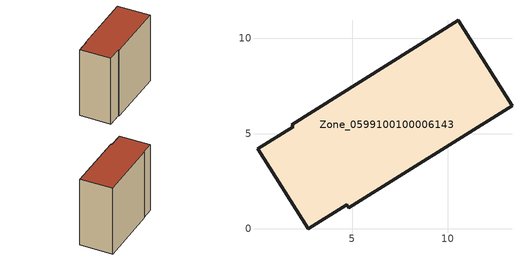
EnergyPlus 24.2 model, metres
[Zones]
Zone_0599100100006143
 floor ground (C_G): 4.82,1.12 4.72,1.28 2.7,0 0.06,4.21 1.92,5.34 1.84,5.47 10.56,10.95 13.37,6.47 z0
 wall outside (C_F): 4.72,1.28 4.82,1.12 13.37,6.47 10.56,10.95 1.84,5.47 1.92,5.34 0.06,4.21 2.7,0 4.72,1.28 z0:11.3
 roof outside (C_R): 1.92,5.34 0.06,4.21 2.7,0 4.72,1.28 4.82,1.12 13.37,6.47 10.56,10.95 1.84,5.47 z11.3
[BUILDING]
Pand.0599100100006143: North Axis=0; Terrain=City; Loads Convergence Tolerance Value=0.04; Temperature Convergence Tolerance Value=0.4; Solar Distribution=FullExterior; Maximum Number of Warmup Days=25; Minimum Number of Warmup Days=1
[Site:Location]
Rotterdam.The.Hague.AP_ZH_NLD Design_Conditions: Latitude=51.96; Longitude=4.45; Time Zone=1; Elevation=-4.5
[SITE:GROUNDTEMPERATURE:BUILDINGSURFACE]
18, 18, 18, 18, 18, 18, 18, 18, 18, 18, 18, 18
[MATERIAL] Thermal Absorptance=0.9; Solar Absorptance=0.7; Visible Absorptance=0.7
Name | Roughness | Thickness | Conductivity | Density | Specific Heat
G.TC.2006-2014 | MediumSmooth | 0.15 | 0.06 | 540 | 1210
F.TC.2006-2014 | Rough | 0.3 | 0.12 | 1920 | 840
R.TC.2006-2014 | MediumRough | 0.2 | 0.08 | 1500 | 1000
[CONSTRUCTION]
C_G: G.TC.2006-2014
C_F: F.TC.2006-2014
C_R: R.TC.2006-2014
[ZONE]
Zone_0599100100006143: Type=1; Multiplier=1; Ceiling Height=Autocalculate; Volume=Autocalculate; Floor Area=autocalculate; Part of Total Floor Area=Yes
[ZONEINFILTRATION:DESIGNFLOWRATE]
Infil_Zone_0599100100006143: Zone or ZoneList or Space or SpaceList=Zone_0599100100006143; Schedule=AlwaysOn; Design Flow Rate Calculation Method=Flow/Area; Flow Rate per Floor Area=0.0015; Constant Term Coefficient=1; Temperature Term Coefficient=0; Velocity Term Coefficient=0; Velocity Squared Term Coefficient=0
[HVACTEMPLATE:ZONE:IDEALLOADSAIRSYSTEM]
Zone_0599100100006143: Maximum Heating Supply Air Temperature=50; Minimum Cooling Supply Air Temperature=13; Maximum Heating Supply Air Humidity Ratio=0.0156; Minimum Cooling Supply Air Humidity Ratio=0.0077; Heating Limit=NoLimit; Cooling Limit=NoLimit; Dehumidification Control Type=ConstantSensibleHeatRatio; Cooling Sensible Heat Ratio=0.7; Dehumidification Setpoint=60; Humidification Control Type=None; Humidification Setpoint=30; Outdoor Air Method=None; Outdoor Air Flow Rate per Person=0.00944; Outdoor Air Flow Rate per Zone Floor Area=0; Outdoor Air Flow Rate per Zone=0; Demand Controlled Ventilation Type=None; Outdoor Air Economizer Type=NoEconomizer; Heat Recovery Type=None; Sensible Heat Recovery Effectiveness=0.7; Latent Heat Recovery Effectiveness=0.65
[ZONECONTROL:THERMOSTAT]
ThermostatControl_Zone_0599100100006143: Zone or ZoneList=Zone_0599100100006143; Control Type Schedule=DualSetpointControlType; Control 1=Thermostat_Zone_0599100100006143; Temperature Difference Between Cutout And Setpoint=0
[THERMOSTATSETPOINT:DUALSETPOINT]
Thermostat_Zone_0599100100006143: Heating Setpoint Temperature Schedule=HeatingSetpoint_Zone_0599100100006143; Cooling Setpoint Temperature Schedule=CoolingSetpoint_Zone_0599100100006143
[SCHEDULE:COMPACT]
HeatingSetpoint_Zone_0599100100006143: Through: 12/31, For: AllDays, Until: 24:00, 21
CoolingSetpoint_Zone_0599100100006143: Through: 12/31, For: AllDays, Until: 24:00, 24
DualSetpointControlType: Through: 12/31, For: AllDays, Until: 24:00, 4
AlwaysOn: Through: 12/31, For: AllDays, Until: 24:00, 1
